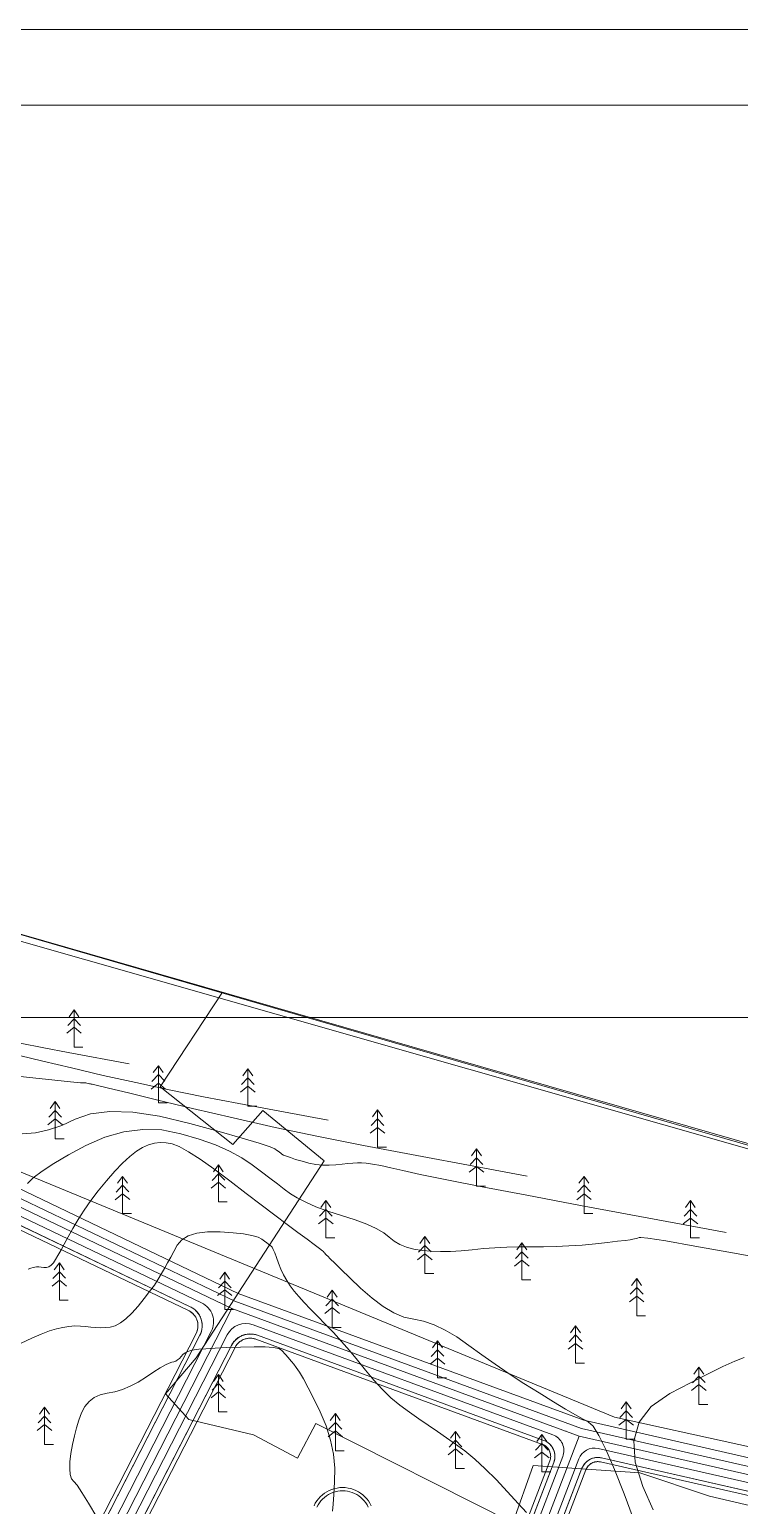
# Model space of a CAD drawing. Header units: metres. Extents: x 532950 to 537618, y 1849954 to 1853119.
# Drawn here: x 534745 to 535082, y 1851976 to 1852676 of the extents above; entities that cross this region are included whole.
import ezdxf

# ---------------------------------------------------------------- set-up
doc = ezdxf.new("R2010")
doc.units = ezdxf.units.M
doc.header["$LTSCALE"] = 3.1
for name, color, linetype, lineweight in [('11', 7, 'Continuous', 13), ('12', 7, 'Continuous', 13), ('16', 7, 'Continuous', 13), ('36', 7, 'Continuous', 13), ('46', 7, 'Continuous', 13), ('48', 7, 'Continuous', 13), ('52', 7, 'Continuous', 13), ('53', 7, 'Continuous', 13), ('55', 7, 'Continuous', 13), ('58', 7, 'Continuous', 13), ('59', 7, 'Continuous', 13), ('60', 7, 'Continuous', 13), ('9', 7, 'Continuous', 13)]:
    doc.layers.add(name, color=color, linetype=linetype, lineweight=lineweight)

msp = doc.modelspace()

# ---------------------------------------------------------------- linework, layer by layer
at = {"layer": '11'}
for points in [[(534673.58, 1852149.44), (534840.88, 1852069.38), (535005.66, 1852008.89), (535228.24, 1851958.25)], [(534840.88, 1852069.34), (534783.85, 1851957.97), (534685.19, 1851772.77)], [(535005.66, 1852008.89), (534946.4, 1851854.3), (534901.55, 1851730.15)]]:
    msp.add_lwpolyline(points, dxfattribs=at)
at = {"layer": '12'}
for points in [[(535213.91, 1851951.51), (535015.83, 1851996.58), (535015.3, 1851996.67), (535014.77, 1851996.72), (535014.23, 1851996.72), (535013.7, 1851996.67), (535013.17, 1851996.58), (535012.66, 1851996.44), (535012.15, 1851996.25), (535011.67, 1851996.02), (535011.21, 1851995.75), (535010.78, 1851995.43), (535010.37, 1851995.08), (535010, 1851994.7), (535009.66, 1851994.28), (535009.37, 1851993.83), (535009.11, 1851993.37), (535008.9, 1851992.87), (534954.6, 1851851.25)], [(535213.91, 1851951.51), (535015.83, 1851996.58), (535015.54, 1851996.64), (535015.25, 1851996.68), (535014.95, 1851996.71), (535014.66, 1851996.72), (535014.36, 1851996.72), (535014.07, 1851996.71), (535013.77, 1851996.68), (535013.48, 1851996.64), (535013.19, 1851996.58), (535012.9, 1851996.51), (535012.62, 1851996.43), (535012.34, 1851996.33), (535012.07, 1851996.21), (535011.8, 1851996.09), (535011.54, 1851995.95), (535011.29, 1851995.8), (535011.04, 1851995.63), (535010.81, 1851995.46), (535010.58, 1851995.27), (535010.36, 1851995.07), (535010.15, 1851994.86), (535009.95, 1851994.64), (535009.76, 1851994.41), (535009.59, 1851994.18), (535009.42, 1851993.93), (535009.27, 1851993.68), (535009.13, 1851993.41), (535009.01, 1851993.15), (535008.9, 1851992.87), (534954.6, 1851851.25)]]:
    msp.add_lwpolyline(points, dxfattribs=at)
at = {"layer": '16'}
msp.add_line((536153.25, 1852207.45), (534427.56, 1852207.45), dxfattribs=at)
at = {"layer": '36'}
for points in [[(534680.68, 1852135.23), (534820.24, 1852068.45), (534820.87, 1852068.11), (534821.46, 1852067.72), (534822.02, 1852067.28), (534822.54, 1852066.8), (534823.01, 1852066.27), (534823.43, 1852065.7), (534823.8, 1852065.09), (534824.11, 1852064.45), (534824.37, 1852063.79), (534824.57, 1852063.11), (534824.7, 1852062.41), (534824.77, 1852061.71), (534824.79, 1852061), (534824.73, 1852060.29), (534824.62, 1852059.59), (534824.44, 1852058.9), (534824.2, 1852058.23), (534823.91, 1852057.58), (534770.55, 1851953.4)], [(534680.68, 1852135.23), (534820.24, 1852068.45), (534820.63, 1852068.25), (534821.01, 1852068.02), (534821.38, 1852067.78), (534821.74, 1852067.52), (534822.07, 1852067.24), (534822.4, 1852066.94), (534822.7, 1852066.62), (534822.99, 1852066.29), (534823.26, 1852065.94), (534823.51, 1852065.57), (534823.74, 1852065.2), (534823.95, 1852064.81), (534824.13, 1852064.41), (534824.3, 1852064), (534824.44, 1852063.58), (534824.55, 1852063.16), (534824.65, 1852062.73), (534824.72, 1852062.29), (534824.76, 1852061.85), (534824.79, 1852061.41), (534824.78, 1852060.97), (534824.76, 1852060.53), (534824.71, 1852060.09), (534824.63, 1852059.66), (534824.53, 1852059.23), (534824.41, 1852058.81), (534824.27, 1852058.39), (534824.1, 1852057.98), (534823.91, 1852057.58), (534770.55, 1851953.4)], [(534788.1, 1851944.89), (534842.42, 1852050.94), (534842.75, 1852051.53), (534843.14, 1852052.1), (534843.57, 1852052.62), (534844.05, 1852053.11), (534844.56, 1852053.56), (534845.11, 1852053.96), (534845.7, 1852054.31), (534846.31, 1852054.61), (534846.94, 1852054.86), (534847.6, 1852055.06), (534848.26, 1852055.19), (534848.94, 1852055.27), (534849.62, 1852055.29), (534850.3, 1852055.26), (534850.98, 1852055.16), (534851.64, 1852055.01), (534852.29, 1852054.8), (534988.25, 1852004.9), (534988.73, 1852004.69), (534989.2, 1852004.45), (534989.64, 1852004.16), (534990.06, 1852003.84), (534990.45, 1852003.48), (534990.8, 1852003.09), (534991.12, 1852002.66), (534991.4, 1852002.22), (534991.64, 1852001.75), (534991.84, 1852001.26), (534991.99, 1852000.75), (534992.1, 1852000.23), (534992.16, 1851999.71), (534992.18, 1851999.18), (534992.15, 1851998.65), (534992.07, 1851998.13), (534991.95, 1851997.62), (534991.78, 1851997.12), (534948.41, 1851883.98)], [(534788.1, 1851944.89), (534842.42, 1852050.94), (534842.61, 1852051.29), (534842.82, 1852051.63), (534843.04, 1852051.96), (534843.28, 1852052.28), (534843.54, 1852052.59), (534843.81, 1852052.88), (534844.1, 1852053.16), (534844.4, 1852053.43), (534844.71, 1852053.67), (534845.03, 1852053.91), (534845.37, 1852054.12), (534845.72, 1852054.32), (534846.07, 1852054.51), (534846.44, 1852054.67), (534846.81, 1852054.82), (534847.19, 1852054.94), (534847.57, 1852055.05), (534847.96, 1852055.14), (534848.36, 1852055.21), (534848.75, 1852055.26), (534849.15, 1852055.29), (534849.55, 1852055.29), (534849.95, 1852055.28), (534850.35, 1852055.25), (534850.75, 1852055.2), (534851.14, 1852055.13), (534851.53, 1852055.04), (534851.91, 1852054.93), (534852.29, 1852054.8), (534988.25, 1852004.9), (534988.55, 1852004.78), (534988.85, 1852004.64), (534989.14, 1852004.48), (534989.42, 1852004.31), (534989.69, 1852004.13), (534989.95, 1852003.93), (534990.2, 1852003.72), (534990.44, 1852003.49), (534990.66, 1852003.25), (534990.87, 1852003), (534991.07, 1852002.74), (534991.25, 1852002.47), (534991.42, 1852002.19), (534991.57, 1852001.89), (534991.71, 1852001.6), (534991.83, 1852001.29), (534991.93, 1852000.98), (534992.01, 1852000.66), (534992.08, 1852000.34), (534992.13, 1852000.02), (534992.16, 1851999.69), (534992.18, 1851999.36), (534992.17, 1851999.04), (534992.15, 1851998.71), (534992.11, 1851998.38), (534992.06, 1851998.06), (534991.98, 1851997.74), (534991.89, 1851997.43), (534991.78, 1851997.12), (534948.41, 1851883.98)]]:
    msp.add_lwpolyline(points, dxfattribs=at)
at = {"layer": '46'}
for points in [[(534741.15, 1852246.88), (535274.87, 1852093.21)], [(535229.05, 1851966.01), (535007.87, 1852016.34), (534843.9, 1852076.53), (534677.13, 1852156.33)]]:
    msp.add_lwpolyline(points, dxfattribs=at)
at = {"layer": '48'}
msp.add_lwpolyline([(536135.62, 1851789.72), (535515.37, 1851926.72), (535258.5, 1851965.9), (535022.43, 1852017.88), (534680.95, 1852158.73), (534430.5, 1852265), (534355.97, 1852086.4), (534346.16, 1851984.65), (534462.32, 1851750.84), (534498.61, 1851623.52), (534531.7, 1851526.54), (534597.02, 1851432.26), (534785.89, 1851296.54), (534919.77, 1851224.01), (534977.2, 1851164.91), (535024.78, 1851103.67), (535103, 1851049.67), (535187.68, 1851009.38), (535275.9, 1851002), (535384.77, 1851022.15), (535615.71, 1851282.83), (535719.74, 1851373.89), (535864.1, 1851423.04), (536000.85, 1851463.59)], dxfattribs=at)
at = {"layer": '52'}
for p, q in [((534842.34, 1852072.84), (534675.38, 1852152.73)), ((534681.08, 1852141.69), (534826.54, 1852072.09)), ((534842.34, 1852072.84), (535006.73, 1852012.49)), ((534837.55, 1852071.05), (534837.52, 1852070.99)), ((534993.18, 1852009.48), (534851.04, 1852061.66)), ((534838.69, 1852056.83), (534787.17, 1851956.23)), ((535014.76, 1852002.97), (535217.93, 1851956.75)), ((534952.45, 1851880.54), (534997.9, 1851999.1)), ((534981.86, 1851936.32), (535005.52, 1851998.04))]:
    msp.add_line(p, q, dxfattribs=at)
for points in [[(534831.12, 1852058.51), (534780.52, 1851959.7), (534774.69, 1851948.75)], [(535006.73, 1852012.49), (535220.37, 1851963.89)]]:
    msp.add_lwpolyline(points, dxfattribs=at)
for centre, radius, start, end in [((534822.22, 1852063.07), 10, 332.88111, 64.42837), ((534847.59, 1852052.27), 10, 69.84183, 152.88111), ((534990.43, 1852001.97), 8, 339.02554, 69.84183), ((535012.99, 1851995.17), 8, 77.18242, 159.02553)]:
    msp.add_arc(centre, radius, start, end, dxfattribs=at)
at = {"layer": '53'}
for p, q in [((534821.11, 1852070.25), (534681.54, 1852137.04)), ((534834.88, 1852072.42), (534834.81, 1852072.29)), ((534772.33, 1851952.49), (534825.69, 1852056.67)), ((534840.64, 1852051.85), (534786.32, 1851945.8)), ((534988.93, 1852006.77), (534852.98, 1852056.68)), ((534999.36, 1852011.3), (534999.33, 1852011.22)), ((534950.27, 1851883.26), (534993.65, 1851996.4)), ((535016.27, 1851998.53), (535214.36, 1851953.46)), ((534985.55, 1851937.56), (535007.03, 1851993.59))]:
    msp.add_line(p, q, dxfattribs=at)
for points in [[(534677.13, 1852156.33), (534843.9, 1852076.53), (535007.87, 1852016.34), (535229.05, 1851966.01)], [(534681.54, 1852137.04), (534821.11, 1852070.25), (534821.6, 1852070), (534822.07, 1852069.72), (534822.53, 1852069.42), (534822.97, 1852069.09), (534823.4, 1852068.74), (534823.8, 1852068.36), (534824.18, 1852067.97), (534824.54, 1852067.55), (534824.88, 1852067.11), (534825.19, 1852066.66), (534825.47, 1852066.19), (534825.73, 1852065.7), (534825.97, 1852065.2), (534826.17, 1852064.69), (534826.35, 1852064.17), (534826.5, 1852063.64), (534826.61, 1852063.1), (534826.7, 1852062.56), (534826.76, 1852062.01), (534826.79, 1852061.46), (534826.78, 1852060.91), (534826.75, 1852060.36), (534826.69, 1852059.81), (534826.59, 1852059.27), (534826.47, 1852058.73), (534826.32, 1852058.2), (534826.14, 1852057.68), (534825.93, 1852057.17), (534825.69, 1852056.67), (534772.33, 1851952.49)], [(534786.32, 1851945.8), (534840.64, 1852051.85), (534840.87, 1852052.29), (534841.13, 1852052.72), (534841.42, 1852053.13), (534841.72, 1852053.53), (534842.04, 1852053.91), (534842.38, 1852054.28), (534842.74, 1852054.63), (534843.11, 1852054.96), (534843.5, 1852055.27), (534843.91, 1852055.56), (534844.33, 1852055.83), (534844.76, 1852056.08), (534845.21, 1852056.31), (534845.66, 1852056.51), (534846.13, 1852056.7), (534846.6, 1852056.85), (534847.08, 1852056.99), (534847.57, 1852057.1), (534848.06, 1852057.19), (534848.56, 1852057.25), (534849.06, 1852057.28), (534849.56, 1852057.29), (534850.06, 1852057.28), (534850.55, 1852057.24), (534851.05, 1852057.18), (534851.54, 1852057.09), (534852.03, 1852056.98), (534852.51, 1852056.84), (534852.98, 1852056.68), (534988.93, 1852006.77), (534989.34, 1852006.61), (534989.74, 1852006.43), (534990.12, 1852006.22), (534990.5, 1852006), (534990.86, 1852005.75), (534991.21, 1852005.49), (534991.54, 1852005.2), (534991.86, 1852004.9), (534992.15, 1852004.58), (534992.44, 1852004.25), (534992.7, 1852003.9), (534992.94, 1852003.53), (534993.17, 1852003.16), (534993.37, 1852002.77), (534993.55, 1852002.37), (534993.71, 1852001.97), (534993.84, 1852001.55), (534993.96, 1852001.13), (534994.05, 1852000.7), (534994.11, 1852000.27), (534994.16, 1851999.83), (534994.18, 1851999.4), (534994.17, 1851998.96), (534994.14, 1851998.52), (534994.09, 1851998.09), (534994.01, 1851997.66), (534993.92, 1851997.23), (534993.79, 1851996.81), (534993.65, 1851996.4), (534950.27, 1851883.26)]]:
    msp.add_lwpolyline(points, dxfattribs=at)
for centre, radius, start, end in [((534816.79, 1852061.23), 10, 332.88111, 64.42837), ((534849.54, 1852047.29), 10, 69.84183, 152.88111), ((534986.18, 1851999.26), 8, 339.02554, 69.84183), ((535014.5, 1851990.73), 8, 77.18242, 159.02553)]:
    msp.add_arc(centre, radius, start, end, dxfattribs=at)
at = {"layer": '55'}
for p, q in [((534762.96, 1852203.65), (534766.02, 1852206.85)), ((534766.02, 1852211.09), (534766.02, 1852193.42)), ((534769, 1852203.71), (534766.02, 1852206.85)), ((534762.54, 1852200.02), (534766.02, 1852202.8)), ((534769.43, 1852200.03), (534766.02, 1852202.8)), ((534766.02, 1852193.42), (534770.22, 1852193.42)), ((534806.02, 1852184.59), (534806.02, 1852166.92)), ((534802.96, 1852177.15), (534806.02, 1852180.35)), ((534809, 1852177.21), (534806.02, 1852180.35)), ((534845.46, 1852175.65), (534848.52, 1852178.85)), ((534848.52, 1852183.09), (534848.52, 1852165.42)), ((534851.5, 1852175.71), (534848.52, 1852178.85)), ((534802.54, 1852173.52), (534806.02, 1852176.3)), ((534809.43, 1852173.53), (534806.02, 1852176.3)), ((534845.04, 1852172.02), (534848.52, 1852174.8)), ((534851.93, 1852172.03), (534848.52, 1852174.8)), ((534757.02, 1852167.59), (534757.02, 1852149.92)), ((534806.02, 1852166.92), (534810.22, 1852166.92)), ((534848.52, 1852165.42), (534852.72, 1852165.42)), ((534910.02, 1852163.59), (534910.02, 1852145.92)), ((534753.54, 1852156.52), (534757.02, 1852159.3)), ((534753.96, 1852160.15), (534757.02, 1852163.35)), ((534760, 1852160.21), (534757.02, 1852163.35)), ((534760.43, 1852156.53), (534757.02, 1852159.3)), ((534906.96, 1852156.15), (534910.02, 1852159.35)), ((534913, 1852156.21), (534910.02, 1852159.35)), ((534757.02, 1852149.92), (534761.22, 1852149.92)), ((534906.54, 1852152.52), (534910.02, 1852155.3)), ((534913.43, 1852152.53), (534910.02, 1852155.3)), ((534910.02, 1852145.92), (534914.22, 1852145.92)), ((534957.02, 1852145.09), (534957.02, 1852127.42)), ((534834.52, 1852137.59), (534834.52, 1852119.92)), ((534953.54, 1852134.02), (534957.02, 1852136.8)), ((534953.96, 1852137.65), (534957.02, 1852140.85)), ((534960, 1852137.71), (534957.02, 1852140.85)), ((534960.43, 1852134.03), (534957.02, 1852136.8)), ((534789.02, 1852132.09), (534789.02, 1852114.42)), ((534831.04, 1852126.52), (534834.52, 1852129.3)), ((534831.46, 1852130.15), (534834.52, 1852133.35)), ((534837.5, 1852130.21), (534834.52, 1852133.35)), ((534837.93, 1852126.53), (534834.52, 1852129.3)), ((535008.02, 1852132.09), (535008.02, 1852114.42)), ((534785.54, 1852121.02), (534789.02, 1852123.8)), ((534785.96, 1852124.65), (534789.02, 1852127.85)), ((534792, 1852124.71), (534789.02, 1852127.85)), ((534792.43, 1852121.03), (534789.02, 1852123.8)), ((534957.02, 1852127.42), (534961.22, 1852127.42)), ((535004.54, 1852121.02), (535008.02, 1852123.8)), ((535004.96, 1852124.65), (535008.02, 1852127.85)), ((535011, 1852124.71), (535008.02, 1852127.85)), ((535011.43, 1852121.03), (535008.02, 1852123.8)), ((534834.52, 1852119.92), (534838.72, 1852119.92)), ((534882.46, 1852113.15), (534885.52, 1852116.35)), ((534885.52, 1852120.59), (534885.52, 1852102.92)), ((534888.5, 1852113.21), (534885.52, 1852116.35)), ((535055.46, 1852113.15), (535058.52, 1852116.35)), ((535058.52, 1852120.59), (535058.52, 1852102.92)), ((535061.5, 1852113.21), (535058.52, 1852116.35)), ((534789.02, 1852114.42), (534793.22, 1852114.42)), ((534882.04, 1852109.52), (534885.52, 1852112.3)), ((534888.93, 1852109.53), (534885.52, 1852112.3)), ((535008.02, 1852114.42), (535012.22, 1852114.42)), ((535055.04, 1852109.52), (535058.52, 1852112.3)), ((535061.93, 1852109.53), (535058.52, 1852112.3)), ((534885.52, 1852102.92), (534889.72, 1852102.92)), ((534932.52, 1852103.59), (534932.52, 1852085.92)), ((534978.52, 1852100.59), (534978.52, 1852082.92)), ((535058.52, 1852102.92), (535062.72, 1852102.92)), ((534929.04, 1852092.52), (534932.52, 1852095.3)), ((534929.46, 1852096.15), (534932.52, 1852099.35)), ((534935.5, 1852096.21), (534932.52, 1852099.35)), ((534935.93, 1852092.53), (534932.52, 1852095.3)), ((534975.46, 1852093.15), (534978.52, 1852096.35)), ((534981.5, 1852093.21), (534978.52, 1852096.35)), ((534755.96, 1852083.65), (534759.02, 1852086.85)), ((534759.02, 1852091.09), (534759.02, 1852073.42)), ((534762, 1852083.71), (534759.02, 1852086.85)), ((534837.52, 1852086.59), (534837.52, 1852068.92)), ((534975.04, 1852089.52), (534978.52, 1852092.3)), ((534981.93, 1852089.53), (534978.52, 1852092.3)), ((534755.54, 1852080.02), (534759.02, 1852082.8)), ((534762.43, 1852080.03), (534759.02, 1852082.8)), ((534834.46, 1852079.15), (534837.52, 1852082.35)), ((534840.5, 1852079.21), (534837.52, 1852082.35)), ((534932.52, 1852085.92), (534936.72, 1852085.92)), ((534978.52, 1852082.92), (534982.72, 1852082.92)), ((535033.02, 1852083.59), (535033.02, 1852065.92)), ((534759.02, 1852073.42), (534763.22, 1852073.42)), ((534834.04, 1852075.52), (534837.52, 1852078.3)), ((534840.93, 1852075.53), (534837.52, 1852078.3)), ((534885.46, 1852070.65), (534888.52, 1852073.85)), ((534888.52, 1852078.09), (534888.52, 1852060.42)), ((534891.5, 1852070.71), (534888.52, 1852073.85)), ((535029.54, 1852072.52), (535033.02, 1852075.3)), ((535029.96, 1852076.15), (535033.02, 1852079.35)), ((535036, 1852076.21), (535033.02, 1852079.35)), ((535036.43, 1852072.53), (535033.02, 1852075.3)), ((534837.52, 1852068.92), (534841.72, 1852068.92)), ((534885.04, 1852067.02), (534888.52, 1852069.8)), ((534891.93, 1852067.03), (534888.52, 1852069.8)), ((535033.02, 1852065.92), (535037.22, 1852065.92)), ((534888.52, 1852060.42), (534892.72, 1852060.42)), ((535004.02, 1852061.09), (535004.02, 1852043.42)), ((534938.52, 1852054.09), (534938.52, 1852036.42)), ((535000.54, 1852050.02), (535004.02, 1852052.8)), ((535000.96, 1852053.65), (535004.02, 1852056.85)), ((535007, 1852053.71), (535004.02, 1852056.85)), ((535007.43, 1852050.03), (535004.02, 1852052.8)), ((534935.04, 1852043.02), (534938.52, 1852045.8)), ((534935.46, 1852046.65), (534938.52, 1852049.85)), ((534941.5, 1852046.71), (534938.52, 1852049.85)), ((534941.93, 1852043.03), (534938.52, 1852045.8)), ((534834.52, 1852038.09), (534834.52, 1852020.42)), ((535004.02, 1852043.42), (535008.22, 1852043.42)), ((535062.52, 1852041.59), (535062.52, 1852023.92)), ((534831.46, 1852030.65), (534834.52, 1852033.85)), ((534837.5, 1852030.71), (534834.52, 1852033.85)), ((534938.52, 1852036.42), (534942.72, 1852036.42)), ((535059.04, 1852030.52), (535062.52, 1852033.3)), ((535059.46, 1852034.15), (535062.52, 1852037.35)), ((535065.5, 1852034.21), (535062.52, 1852037.35)), ((535065.93, 1852030.53), (535062.52, 1852033.3)), ((534831.04, 1852027.02), (534834.52, 1852029.8)), ((534837.93, 1852027.03), (534834.52, 1852029.8)), ((535028.02, 1852025.09), (535028.02, 1852007.42)), ((535062.52, 1852023.92), (535066.72, 1852023.92)), ((534748.96, 1852015.15), (534752.02, 1852018.35)), ((534752.02, 1852022.59), (534752.02, 1852004.92)), ((534755, 1852015.21), (534752.02, 1852018.35)), ((534834.52, 1852020.42), (534838.72, 1852020.42)), ((534890.02, 1852019.59), (534890.02, 1852001.92)), ((535024.54, 1852014.02), (535028.02, 1852016.8)), ((535024.96, 1852017.65), (535028.02, 1852020.85)), ((535031, 1852017.71), (535028.02, 1852020.85)), ((535031.43, 1852014.03), (535028.02, 1852016.8)), ((534748.54, 1852011.52), (534752.02, 1852014.3)), ((534755.43, 1852011.53), (534752.02, 1852014.3)), ((534886.54, 1852008.52), (534890.02, 1852011.3)), ((534886.96, 1852012.15), (534890.02, 1852015.35)), ((534893, 1852012.21), (534890.02, 1852015.35)), ((534893.43, 1852008.53), (534890.02, 1852011.3)), ((534947.02, 1852011.09), (534947.02, 1851993.42)), ((534988.02, 1852009.59), (534988.02, 1851991.92)), ((534752.02, 1852004.92), (534756.22, 1852004.92)), ((534943.54, 1852000.02), (534947.02, 1852002.8)), ((534943.96, 1852003.65), (534947.02, 1852006.85)), ((534950, 1852003.71), (534947.02, 1852006.85)), ((534950.43, 1852000.03), (534947.02, 1852002.8)), ((534984.96, 1852002.15), (534988.02, 1852005.35)), ((534991, 1852002.21), (534988.02, 1852005.35)), ((535028.02, 1852007.42), (535032.22, 1852007.42)), ((534890.02, 1852001.92), (534894.22, 1852001.92)), ((534984.54, 1851998.52), (534988.02, 1852001.3)), ((534991.43, 1851998.53), (534988.02, 1852001.3)), ((534947.02, 1851993.42), (534951.22, 1851993.42)), ((534988.02, 1851991.92), (534992.22, 1851991.92))]:
    msp.add_line(p, q, dxfattribs=at)
msp.add_lwpolyline([(534435.03, 1852302.36), (534325.72, 1852049.19), (534353.84, 1851932.14), (534451.76, 1851760.49), (534494.46, 1851609.32), (534521.83, 1851454.43), (534874.06, 1851297.73), (534980.01, 1851227.29), (535025.25, 1851130.42), (535137.96, 1851046.53), (535351.9, 1851022.3), (535580.64, 1851242.44), (535635.18, 1851288.02), (535713.41, 1851370.26), (536002.4, 1851411.83), (536158.14, 1851571.22), (536125.75, 1851798.92), (536134.25, 1851845.92), (534499.31, 1852312.5)], close=True, dxfattribs=at)
for points in [[(534650.15, 1852213.19), (534653.66, 1852212.65), (534657.49, 1852212.08), (534661.65, 1852211.48), (534666.13, 1852210.85), (534670.93, 1852210.2), (534676.41, 1852209.36), (534682.93, 1852208.15), (534690.48, 1852206.6), (534699.07, 1852204.68), (534708.7, 1852202.4), (534718.99, 1852199.98), (534729.58, 1852197.62), (534740.46, 1852195.31), (534751.64, 1852193.06), (534763.11, 1852190.87), (534792.16, 1852185.46)], [(535115.67, 1851969.09), (535067.53, 1851980.29), (535034.46, 1851991.48), (534983.89, 1851994.89), (534974.16, 1851967.63), (534880.8, 1852014.85), (534872.04, 1851998.3), (534851.13, 1852009.5), (534820.5, 1852016.8), (534809.31, 1852028.97), (534823.9, 1852046.01), (534884.69, 1852139.48), (534855.52, 1852163.33), (534841.41, 1852147.27), (534806.89, 1852174.53), (534836.37, 1852219.48)], [(534762.96, 1852203.65), (534766.02, 1852206.85), (534769, 1852203.71)], [(534763.59, 1852207.8), (534766.02, 1852211.09), (534768.29, 1852207.8)], [(534763.59, 1852207.8), (534766.02, 1852211.09), (534768.29, 1852207.8)], [(534770.22, 1852193.42), (534766.02, 1852193.42), (534766.02, 1852211.09)], [(534762.54, 1852200.02), (534766.02, 1852202.8), (534769.43, 1852200.03)], [(534740.08, 1852189.39), (534751.18, 1852186.78), (534764.75, 1852183.53), (534779.78, 1852179.99), (534795.24, 1852176.54), (534811.12, 1852173.17), (534827.44, 1852169.88), (534844.19, 1852166.68), (534886.61, 1852158.79)], [(534803.59, 1852181.3), (534806.02, 1852184.59), (534808.29, 1852181.3)], [(534803.59, 1852181.3), (534806.02, 1852184.59), (534808.29, 1852181.3)], [(534810.22, 1852166.92), (534806.02, 1852166.92), (534806.02, 1852184.59)], [(534981.06, 1852132.12), (534903.3, 1852146.69), (534882, 1852150.97), (534861.38, 1852155.34), (534841.42, 1852159.79), (534822.14, 1852164.33), (534805.09, 1852168.45), (534791.8, 1852171.65), (534782.28, 1852173.94), (534776.53, 1852175.32), (534774.54, 1852175.77), (534774.39, 1852175.79), (534774.13, 1852175.84), (534773.76, 1852175.93), (534773.28, 1852176.05), (534772.7, 1852176.2), (534772.1, 1852176.35), (534771.6, 1852176.44), (534771.18, 1852176.48), (534770.86, 1852176.46), (534770.62, 1852176.39), (534768.97, 1852176.46), (534764.37, 1852176.89), (534756.85, 1852177.66), (534746.39, 1852178.79), (534732.99, 1852180.26)], [(534802.96, 1852177.15), (534806.02, 1852180.35), (534809, 1852177.21)], [(534845.46, 1852175.65), (534848.52, 1852178.85), (534851.5, 1852175.71)], [(534846.09, 1852179.8), (534848.52, 1852183.09), (534850.79, 1852179.8)], [(534846.09, 1852179.8), (534848.52, 1852183.09), (534850.79, 1852179.8)], [(534852.72, 1852165.42), (534848.52, 1852165.42), (534848.52, 1852183.09)], [(534802.54, 1852173.52), (534806.02, 1852176.3), (534809.43, 1852173.53)], [(534845.04, 1852172.02), (534848.52, 1852174.8), (534851.93, 1852172.03)], [(534754.59, 1852164.3), (534757.02, 1852167.59), (534759.29, 1852164.3)], [(534754.59, 1852164.3), (534757.02, 1852167.59), (534759.29, 1852164.3)], [(534761.22, 1852149.92), (534757.02, 1852149.92), (534757.02, 1852167.59)], [(534907.59, 1852160.3), (534910.02, 1852163.59), (534912.29, 1852160.3)], [(534907.59, 1852160.3), (534910.02, 1852163.59), (534912.29, 1852160.3)], [(534914.22, 1852145.92), (534910.02, 1852145.92), (534910.02, 1852163.59)], [(534741.37, 1852152.26), (534747.61, 1852152.79), (534753.88, 1852154.12), (534760.21, 1852156.26), (534766.57, 1852159.2), (534773.86, 1852161.79), (534782.94, 1852162.89), (534793.8, 1852162.48), (534806.46, 1852160.58), (534820.9, 1852157.17), (534834.78, 1852153.37), (534845.77, 1852150.27), (534853.85, 1852147.87), (534859.03, 1852146.17), (534861.31, 1852145.18), (534862.1, 1852144.57), (534862.84, 1852144.01), (534863.51, 1852143.5), (534864.12, 1852143.05), (534864.66, 1852142.64), (534865.45, 1852142.21), (534866.8, 1852141.64), (534868.7, 1852140.96), (534871.15, 1852140.15), (534874.16, 1852139.22), (534877.43, 1852138.37), (534880.66, 1852137.78), (534883.87, 1852137.45), (534887.04, 1852137.4), (534890.18, 1852137.61), (534893.17, 1852137.92), (534895.89, 1852138.17), (534898.33, 1852138.35), (534900.51, 1852138.46), (534902.4, 1852138.5), (534904.6, 1852138.37), (534907.65, 1852137.93), (534911.58, 1852137.2), (534916.36, 1852136.18), (534922.01, 1852134.85), (534930.25, 1852133.02), (534942.81, 1852130.44), (534959.68, 1852127.14), (534980.86, 1852123.09), (535006.36, 1852118.32), (535075.5, 1852105.45)], [(534753.54, 1852156.52), (534757.02, 1852159.3), (534760.43, 1852156.53)], [(534753.96, 1852160.15), (534757.02, 1852163.35), (534760, 1852160.21)], [(534906.96, 1852156.15), (534910.02, 1852159.35), (534913, 1852156.21)], [(534743.86, 1852128.73), (534746.65, 1852131.45), (534750.82, 1852134.62), (534756.36, 1852138.22), (534763.28, 1852142.26), (534771.57, 1852146.74), (534780.56, 1852150.72), (534789.57, 1852153.27), (534798.6, 1852154.39), (534807.65, 1852154.08), (534816.71, 1852152.33), (534825.33, 1852149.77), (534833.03, 1852147.02), (534839.8, 1852144.07), (534845.65, 1852140.92), (534850.58, 1852137.57), (534854.88, 1852134.26), (534858.84, 1852131.24), (534862.46, 1852128.5), (534865.75, 1852126.04), (534868.7, 1852123.86), (534871.89, 1852121.82), (534875.91, 1852119.77), (534880.76, 1852117.7), (534886.43, 1852115.63), (534892.94, 1852113.55), (534899.38, 1852111.46), (534904.85, 1852109.39), (534909.37, 1852107.33), (534912.92, 1852105.28), (534915.5, 1852103.24), (534917.82, 1852101.36), (534920.54, 1852099.79), (534923.67, 1852098.52), (534927.22, 1852097.56), (534931.17, 1852096.91)], [(534906.54, 1852152.52), (534910.02, 1852155.3), (534913.43, 1852152.53)], [(534886.4, 1852094.15), (534885.81, 1852094.75), (534885.33, 1852095.23), (534884.97, 1852095.6), (534884.73, 1852095.85), (534884.61, 1852095.97), (534884.56, 1852096.05), (534884.51, 1852096.12), (534884.46, 1852096.2), (534884.43, 1852096.28), (534884.39, 1852096.36), (534883.88, 1852096.8), (534882.41, 1852097.92), (534879.98, 1852099.74), (534876.58, 1852102.25), (534872.22, 1852105.45), (534867.05, 1852109.27), (534861.23, 1852113.63), (534854.76, 1852118.53), (534847.63, 1852123.97), (534839.85, 1852129.95), (534832.28, 1852135.66), (534825.76, 1852140.26), (534820.29, 1852143.77), (534815.88, 1852146.18), (534812.53, 1852147.5), (534809.71, 1852148.04), (534806.9, 1852148.14), (534804.09, 1852147.79), (534801.29, 1852147), (534798.5, 1852145.76), (534795.58, 1852143.96), (534792.41, 1852141.49), (534788.98, 1852138.35), (534785.31, 1852134.53), (534781.38, 1852130.04), (534777.49, 1852125.28), (534773.95, 1852120.63), (534770.76, 1852116.09), (534767.91, 1852111.68), (534765.4, 1852107.38), (534763.2, 1852103.39), (534761.29, 1852099.92), (534759.65, 1852096.95), (534758.28, 1852094.5), (534757.2, 1852092.56), (534756.22, 1852091.06), (534755.17, 1852089.94), (534754.05, 1852089.19), (534752.87, 1852088.83), (534751.61, 1852088.84), (534750.38, 1852089), (534749.25, 1852089.09), (534748.23, 1852089.09), (534747.31, 1852089.01), (534746.5, 1852088.85), (534745.55, 1852088.54), (534744.22, 1852087.99)], [(534954.59, 1852141.8), (534957.02, 1852145.09), (534959.29, 1852141.8)], [(534954.59, 1852141.8), (534957.02, 1852145.09), (534959.29, 1852141.8)], [(534961.22, 1852127.42), (534957.02, 1852127.42), (534957.02, 1852145.09)], [(534832.09, 1852134.3), (534834.52, 1852137.59), (534836.79, 1852134.3)], [(534832.09, 1852134.3), (534834.52, 1852137.59), (534836.79, 1852134.3)], [(534838.72, 1852119.92), (534834.52, 1852119.92), (534834.52, 1852137.59)], [(534953.54, 1852134.02), (534957.02, 1852136.8), (534960.43, 1852134.03)], [(534953.96, 1852137.65), (534957.02, 1852140.85), (534960, 1852137.71)], [(534786.59, 1852128.8), (534789.02, 1852132.09), (534791.29, 1852128.8)], [(534786.59, 1852128.8), (534789.02, 1852132.09), (534791.29, 1852128.8)], [(534793.22, 1852114.42), (534789.02, 1852114.42), (534789.02, 1852132.09)], [(534831.04, 1852126.52), (534834.52, 1852129.3), (534837.93, 1852126.53)], [(534831.46, 1852130.15), (534834.52, 1852133.35), (534837.5, 1852130.21)], [(535005.59, 1852128.8), (535008.02, 1852132.09), (535010.29, 1852128.8)], [(535005.59, 1852128.8), (535008.02, 1852132.09), (535010.29, 1852128.8)], [(535012.22, 1852114.42), (535008.02, 1852114.42), (535008.02, 1852132.09)], [(534785.54, 1852121.02), (534789.02, 1852123.8), (534792.43, 1852121.03)], [(534785.96, 1852124.65), (534789.02, 1852127.85), (534792, 1852124.71)], [(535004.54, 1852121.02), (535008.02, 1852123.8), (535011.43, 1852121.03)], [(535004.96, 1852124.65), (535008.02, 1852127.85), (535011, 1852124.71)], [(534882.46, 1852113.15), (534885.52, 1852116.35), (534888.5, 1852113.21)], [(534883.09, 1852117.3), (534885.52, 1852120.59), (534887.79, 1852117.3)], [(534883.09, 1852117.3), (534885.52, 1852120.59), (534887.79, 1852117.3)], [(534889.72, 1852102.92), (534885.52, 1852102.92), (534885.52, 1852120.59)], [(535055.46, 1852113.15), (535058.52, 1852116.35), (535061.5, 1852113.21)], [(535056.09, 1852117.3), (535058.52, 1852120.59), (535060.79, 1852117.3)], [(535056.09, 1852117.3), (535058.52, 1852120.59), (535060.79, 1852117.3)], [(535062.72, 1852102.92), (535058.52, 1852102.92), (535058.52, 1852120.59)], [(534882.04, 1852109.52), (534885.52, 1852112.3), (534888.93, 1852109.53)], [(535055.04, 1852109.52), (535058.52, 1852112.3), (535061.93, 1852109.53)], [(534980.77, 1851972.54), (534976.81, 1851976.86), (534971.75, 1851982.38), (534966.27, 1851988.18), (534961.06, 1851993.35), (534956.12, 1851997.88), (534951.46, 1852001.78), (534947.06, 1852005.04), (534942.77, 1852008), (534938.43, 1852011), (534934.04, 1852014.02), (534929.59, 1852017.08), (534925.1, 1852020.17), (534920.65, 1852023.45), (534916.35, 1852027.08), (534912.2, 1852031.07), (534908.19, 1852035.4), (534904.33, 1852040.09), (534900.54, 1852044.85), (534896.72, 1852049.42), (534892.89, 1852053.8), (534889.04, 1852057.98), (534885.17, 1852061.97), (534881.48, 1852065.71), (534878.17, 1852069.15), (534875.23, 1852072.29), (534872.67, 1852075.13), (534870.48, 1852077.67), (534868.58, 1852080.11), (534866.88, 1852082.66), (534865.38, 1852085.32), (534864.07, 1852088.08), (534862.96, 1852090.95), (534862.01, 1852093.61), (534861.19, 1852095.75), (534860.49, 1852097.35), (534859.92, 1852098.43), (534859.46, 1852098.98), (534858.98, 1852099.34), (534858.31, 1852099.85), (534857.44, 1852100.51), (534856.39, 1852101.31), (534855.14, 1852102.27), (534853.28, 1852103.24), (534850.38, 1852104.07), (534846.43, 1852104.77), (534841.43, 1852105.33), (534835.39, 1852105.76), (534829.32, 1852105.79), (534824.25, 1852105.17), (534820.17, 1852103.89), (534817.07, 1852101.95), (534814.97, 1852099.36), (534813.39, 1852096.49), (534811.85, 1852093.71), (534810.36, 1852091.02), (534808.91, 1852088.42), (534807.51, 1852085.92), (534805.96, 1852083.34), (534804.08, 1852080.51), (534801.86, 1852077.44), (534799.3, 1852074.12), (534796.4, 1852070.56), (534793.42, 1852067.21), (534790.61, 1852064.54), (534787.96, 1852062.55), (534785.48, 1852061.24), (534783.17, 1852060.6), (534780.92, 1852060.37), (534778.63, 1852060.28), (534776.29, 1852060.33), (534773.91, 1852060.5), (534771.49, 1852060.82), (534768.98, 1852061.08), (534766.34, 1852061.11), (534763.58, 1852060.9), (534760.69, 1852060.45), (534757.67, 1852059.77), (534754.31, 1852058.75), (534750.39, 1852057.28), (534745.9, 1852055.37), (534740.85, 1852053.02)], [(534930.09, 1852100.3), (534932.52, 1852103.59), (534934.79, 1852100.3)], [(534930.09, 1852100.3), (534932.52, 1852103.59), (534934.79, 1852100.3)], [(534931.17, 1852096.91), (534935.45, 1852096.52), (534939.96, 1852096.36), (534944.7, 1852096.42), (534949.67, 1852096.71), (534954.87, 1852097.22), (534960.24, 1852097.78), (534965.72, 1852098.19), (534971.31, 1852098.47), (534977.01, 1852098.61), (534982.81, 1852098.6), (534988.72, 1852098.61), (534994.74, 1852098.76), (535000.86, 1852099.06), (535007.08, 1852099.51), (535013.4, 1852100.1), (535019.21, 1852100.73), (535023.9, 1852101.26), (535027.46, 1852101.69), (535029.89, 1852102.03), (535031.19, 1852102.28), (535031.93, 1852102.47), (535032.68, 1852102.66), (535033.43, 1852102.83), (535034.19, 1852103), (535034.96, 1852103.15), (535038.31, 1852102.8), (535046.84, 1852101.42), (535060.53, 1852099.02), (535079.39, 1852095.6), (535103.42, 1852091.16)], [(534936.72, 1852085.92), (534932.52, 1852085.92), (534932.52, 1852103.59)], [(534976.09, 1852097.3), (534978.52, 1852100.59), (534980.79, 1852097.3)], [(534976.09, 1852097.3), (534978.52, 1852100.59), (534980.79, 1852097.3)], [(534982.72, 1852082.92), (534978.52, 1852082.92), (534978.52, 1852100.59)], [(535031.39, 1851969.87), (535027, 1851981.44), (535022.45, 1851993.03), (535018.48, 1852002.25), (535015.08, 1852009.09), (535012.26, 1852013.55), (535010.02, 1852015.63), (535007.52, 1852016.88), (535003.94, 1852018.88), (534999.27, 1852021.61), (534993.51, 1852025.09), (534986.67, 1852029.3), (534979.43, 1852033.87), (534972.48, 1852038.4), (534965.82, 1852042.92), (534959.45, 1852047.4), (534953.37, 1852051.86), (534947.58, 1852055.91), (534942.06, 1852059.18), (534936.82, 1852061.68), (534931.86, 1852063.39), (534927.18, 1852064.33), (534922.54, 1852065.35), (534917.69, 1852067.35), (534912.64, 1852070.3), (534907.39, 1852074.22), (534901.94, 1852079.1), (534896.87, 1852083.99), (534892.78, 1852087.94), (534889.68, 1852090.95), (534887.55, 1852093.02), (534886.4, 1852094.15)], [(534929.04, 1852092.52), (534932.52, 1852095.3), (534935.93, 1852092.53)], [(534929.46, 1852096.15), (534932.52, 1852099.35), (534935.5, 1852096.21)], [(534975.46, 1852093.15), (534978.52, 1852096.35), (534981.5, 1852093.21)], [(534755.96, 1852083.65), (534759.02, 1852086.85), (534762, 1852083.71)], [(534756.59, 1852087.8), (534759.02, 1852091.09), (534761.29, 1852087.8)], [(534756.59, 1852087.8), (534759.02, 1852091.09), (534761.29, 1852087.8)], [(534763.22, 1852073.42), (534759.02, 1852073.42), (534759.02, 1852091.09)], [(534835.09, 1852083.3), (534837.52, 1852086.59), (534839.79, 1852083.3)], [(534835.09, 1852083.3), (534837.52, 1852086.59), (534839.79, 1852083.3)], [(534841.72, 1852068.92), (534837.52, 1852068.92), (534837.52, 1852086.59)], [(534975.04, 1852089.52), (534978.52, 1852092.3), (534981.93, 1852089.53)], [(534755.54, 1852080.02), (534759.02, 1852082.8), (534762.43, 1852080.03)], [(534834.46, 1852079.15), (534837.52, 1852082.35), (534840.5, 1852079.21)], [(535030.59, 1852080.3), (535033.02, 1852083.59), (535035.29, 1852080.3)], [(535030.59, 1852080.3), (535033.02, 1852083.59), (535035.29, 1852080.3)], [(535037.22, 1852065.92), (535033.02, 1852065.92), (535033.02, 1852083.59)], [(534834.04, 1852075.52), (534837.52, 1852078.3), (534840.93, 1852075.53)], [(534885.46, 1852070.65), (534888.52, 1852073.85), (534891.5, 1852070.71)], [(534886.09, 1852074.8), (534888.52, 1852078.09), (534890.79, 1852074.8)], [(534886.09, 1852074.8), (534888.52, 1852078.09), (534890.79, 1852074.8)], [(534892.72, 1852060.42), (534888.52, 1852060.42), (534888.52, 1852078.09)], [(535029.54, 1852072.52), (535033.02, 1852075.3), (535036.43, 1852072.53)], [(535029.96, 1852076.15), (535033.02, 1852079.35), (535036, 1852076.21)], [(534885.04, 1852067.02), (534888.52, 1852069.8), (534891.93, 1852067.03)], [(535001.59, 1852057.8), (535004.02, 1852061.09), (535006.29, 1852057.8)], [(535001.59, 1852057.8), (535004.02, 1852061.09), (535006.29, 1852057.8)], [(535008.22, 1852043.42), (535004.02, 1852043.42), (535004.02, 1852061.09)], [(534936.09, 1852050.8), (534938.52, 1852054.09), (534940.79, 1852050.8)], [(534936.09, 1852050.8), (534938.52, 1852054.09), (534940.79, 1852050.8)], [(534942.72, 1852036.42), (534938.52, 1852036.42), (534938.52, 1852054.09)], [(535000.54, 1852050.02), (535004.02, 1852052.8), (535007.43, 1852050.03)], [(535000.96, 1852053.65), (535004.02, 1852056.85), (535007, 1852053.71)], [(534888.69, 1851973.18), (534888.94, 1851976.5), (534889.26, 1851981.13), (534889.65, 1851987.08), (534889.72, 1851993.69), (534889.06, 1852000.33), (534887.69, 1852006.98), (534885.59, 1852013.65), (534882.77, 1852020.33), (534879.77, 1852026.53), (534877.14, 1852031.73), (534874.88, 1852035.94), (534872.98, 1852039.15), (534871.45, 1852041.37), (534870.21, 1852042.97), (534869.15, 1852044.29), (534868.29, 1852045.34), (534867.62, 1852046.12), (534867.15, 1852046.64), (534866.74, 1852047.06), (534866.27, 1852047.57), (534865.74, 1852048.17), (534865.15, 1852048.86), (534864.49, 1852049.63), (534863.16, 1852050.34), (534860.55, 1852050.84), (534856.64, 1852051.13), (534851.45, 1852051.21), (534844.97, 1852051.07), (534838.39, 1852050.83), (534832.9, 1852050.58), (534828.5, 1852050.31), (534825.19, 1852050.04), (534822.98, 1852049.76), (534821.39, 1852049.4), (534819.98, 1852048.91), (534818.74, 1852048.28), (534817.68, 1852047.51), (534816.79, 1852046.61), (534815.97, 1852045.73), (534815.12, 1852045.01), (534814.25, 1852044.47), (534813.34, 1852044.09), (534812.41, 1852043.88), (534811.17, 1852043.5), (534809.34, 1852042.61), (534806.92, 1852041.22), (534803.9, 1852039.33), (534800.29, 1852036.92), (534796.42, 1852034.49), (534792.63, 1852032.49), (534788.91, 1852030.94), (534785.27, 1852029.83), (534781.7, 1852029.16)], [(534935.04, 1852043.02), (534938.52, 1852045.8), (534941.93, 1852043.03)], [(534935.46, 1852046.65), (534938.52, 1852049.85), (534941.5, 1852046.71)], [(535083.96, 1852046.19), (535079.62, 1852044.41), (535073.93, 1852041.81), (535066.89, 1852038.38), (535058.5, 1852034.12), (535048.75, 1852029.04), (535039.9, 1852022.87), (535034.2, 1852015.38), (535031.64, 1852006.57), (535032.22, 1851996.42), (535035.95, 1851984.95), (535040.74, 1851973.87)], [(534832.09, 1852034.8), (534834.52, 1852038.09), (534836.79, 1852034.8)], [(534832.09, 1852034.8), (534834.52, 1852038.09), (534836.79, 1852034.8)], [(534838.72, 1852020.42), (534834.52, 1852020.42), (534834.52, 1852038.09)], [(535060.09, 1852038.3), (535062.52, 1852041.59), (535064.79, 1852038.3)], [(535060.09, 1852038.3), (535062.52, 1852041.59), (535064.79, 1852038.3)], [(535066.72, 1852023.92), (535062.52, 1852023.92), (535062.52, 1852041.59)], [(534831.46, 1852030.65), (534834.52, 1852033.85), (534837.5, 1852030.71)], [(535059.04, 1852030.52), (535062.52, 1852033.3), (535065.93, 1852030.53)], [(535059.46, 1852034.15), (535062.52, 1852037.35), (535065.5, 1852034.21)], [(534781.7, 1852029.16), (534778.4, 1852028.42), (534775.53, 1852027.12), (534773.09, 1852025.25), (534771.1, 1852022.82), (534769.54, 1852019.82), (534768.27, 1852016.42), (534767.14, 1852012.81), (534766.13, 1852008.97), (534765.26, 1852004.92), (534764.52, 1852000.65), (534764.03, 1851996.61), (534763.91, 1851993.25), (534764.17, 1851990.58), (534764.8, 1851988.6), (534765.81, 1851987.29), (534767.39, 1851985.52), (534769.74, 1851982.12), (534772.88, 1851977.09), (534776.79, 1851970.44)], [(534831.04, 1852027.02), (534834.52, 1852029.8), (534837.93, 1852027.03)], [(535025.59, 1852021.8), (535028.02, 1852025.09), (535030.29, 1852021.8)], [(535025.59, 1852021.8), (535028.02, 1852025.09), (535030.29, 1852021.8)], [(535032.22, 1852007.42), (535028.02, 1852007.42), (535028.02, 1852025.09)], [(534748.96, 1852015.15), (534752.02, 1852018.35), (534755, 1852015.21)], [(534749.59, 1852019.3), (534752.02, 1852022.59), (534754.29, 1852019.3)], [(534749.59, 1852019.3), (534752.02, 1852022.59), (534754.29, 1852019.3)], [(534756.22, 1852004.92), (534752.02, 1852004.92), (534752.02, 1852022.59)], [(534887.59, 1852016.3), (534890.02, 1852019.59), (534892.29, 1852016.3)], [(534887.59, 1852016.3), (534890.02, 1852019.59), (534892.29, 1852016.3)], [(534894.22, 1852001.92), (534890.02, 1852001.92), (534890.02, 1852019.59)], [(535024.54, 1852014.02), (535028.02, 1852016.8), (535031.43, 1852014.03)], [(535024.96, 1852017.65), (535028.02, 1852020.85), (535031, 1852017.71)], [(534748.54, 1852011.52), (534752.02, 1852014.3), (534755.43, 1852011.53)], [(534886.54, 1852008.52), (534890.02, 1852011.3), (534893.43, 1852008.53)], [(534886.96, 1852012.15), (534890.02, 1852015.35), (534893, 1852012.21)], [(534944.59, 1852007.8), (534947.02, 1852011.09), (534949.29, 1852007.8)], [(534944.59, 1852007.8), (534947.02, 1852011.09), (534949.29, 1852007.8)], [(534951.22, 1851993.42), (534947.02, 1851993.42), (534947.02, 1852011.09)], [(534985.59, 1852006.3), (534988.02, 1852009.59), (534990.29, 1852006.3)], [(534985.59, 1852006.3), (534988.02, 1852009.59), (534990.29, 1852006.3)], [(534992.22, 1851991.92), (534988.02, 1851991.92), (534988.02, 1852009.59)], [(534943.54, 1852000.02), (534947.02, 1852002.8), (534950.43, 1852000.03)], [(534943.96, 1852003.65), (534947.02, 1852006.85), (534950, 1852003.71)], [(534984.96, 1852002.15), (534988.02, 1852005.35), (534991, 1852002.21)], [(534984.54, 1851998.52), (534988.02, 1852001.3), (534991.43, 1851998.53)]]:
    msp.add_lwpolyline(points, dxfattribs=at)
at = {"layer": '58'}
for points in [[(534499.59, 1852231.92), (534512.09, 1852231.92), (534534.24, 1852234.29), (534535.46, 1852228.09), (534559.86, 1852232.88), (534578.29, 1852231.68), (534587.9, 1852241.29), (534595.51, 1852252.1), (534604.32, 1852265.72), (534610.33, 1852284.53), (534737.23, 1852248.01), (534741.15, 1852246.88), (535274.87, 1852093.21), (535276.96, 1852092.44), (535231.97, 1851970.18)], [(535229.05, 1851966.01), (535007.87, 1852016.34), (534843.9, 1852076.53), (534677.13, 1852156.33)], [(535214.36, 1851953.46), (535016.27, 1851998.53), (535015.89, 1851998.6), (535015.5, 1851998.66), (535015.1, 1851998.7), (535014.71, 1851998.72), (535014.32, 1851998.72), (535013.92, 1851998.71), (535013.53, 1851998.67), (535013.14, 1851998.61), (535012.76, 1851998.53), (535012.37, 1851998.44), (535012, 1851998.32), (535011.62, 1851998.19), (535011.26, 1851998.04), (535010.9, 1851997.87), (535010.56, 1851997.69), (535010.22, 1851997.49), (535009.89, 1851997.27), (535009.57, 1851997.03), (535009.27, 1851996.78), (535008.98, 1851996.52), (535008.7, 1851996.24), (535008.44, 1851995.95), (535008.19, 1851995.64), (535007.95, 1851995.32), (535007.73, 1851995), (535007.53, 1851994.66), (535007.35, 1851994.31), (535007.18, 1851993.95), (535007.03, 1851993.59), (534952.73, 1851851.94)]]:
    msp.add_lwpolyline(points, dxfattribs=at)
at = {"layer": '59'}
for points in [[(537432.41, 1849953.71), (537432.41, 1852676.21), (533348.66, 1852676.21), (533348.66, 1849953.71)], [(533348.66, 1852676.21), (537432.41, 1852676.21), (537432.41, 1849953.71), (533348.66, 1849953.71)], [(533348.66, 1852676.21), (537432.41, 1852676.21), (537432.41, 1849953.71), (533348.66, 1849953.71)], [(533384.63, 1852640.25), (537396.45, 1852640.25), (537396.45, 1849989.67), (533384.63, 1849989.67)], [(533384.63, 1852640.25), (537396.45, 1852640.25), (537396.45, 1849989.67), (533384.63, 1849989.67)]]:
    msp.add_lwpolyline(points, close=True, dxfattribs=at)
at = {"layer": '60'}
msp.add_lwpolyline([(536154.15, 1851837.6), (534610.33, 1852284.53), (534600.32, 1852290.54), (534590.7, 1852288.94), (534492.17, 1852324.08), (534334.23, 1852264.06), (534331.47, 1852261.17), (534130.25, 1851934.92), (533977.25, 1851648.42), (533635.8, 1851349.93), (533873.15, 1850873.11), (533992.13, 1850668.54), (534105.12, 1850436.64), (534145.62, 1850408.51), (534298.25, 1850375.42), (534676.75, 1850366.42), (535302.13, 1850496.65), (535596.71, 1850749.44), (535598.07, 1850750.64), (535665.25, 1850813.42), (535773.25, 1850864.92), (535903.25, 1850946.42)], dxfattribs=at)
at = {"layer": '9'}
for points in [[(534906.97, 1851975.81), (534906.36, 1851976.97), (534905.66, 1851978.07), (534904.87, 1851979.1), (534903.99, 1851980.06), (534903.03, 1851980.94), (534901.99, 1851981.74), (534900.89, 1851982.44), (534899.74, 1851983.04), (534898.53, 1851983.54), (534897.29, 1851983.93), (534896.01, 1851984.21), (534894.72, 1851984.39), (534893.42, 1851984.44), (534892.12, 1851984.39), (534890.82, 1851984.21), (534889.55, 1851983.93), (534888.31, 1851983.54), (534887.1, 1851983.04), (534885.94, 1851982.44), (534884.84, 1851981.74), (534883.81, 1851980.94), (534882.85, 1851980.06), (534881.97, 1851979.1), (534881.17, 1851978.07), (534880.47, 1851976.97), (534879.87, 1851975.81)], [(534905.56, 1851975.16), (534905.02, 1851976.19), (534904.4, 1851977.18), (534903.68, 1851978.11), (534902.89, 1851978.97), (534902.03, 1851979.76), (534901.1, 1851980.47), (534900.12, 1851981.1), (534899.08, 1851981.64), (534898, 1851982.09), (534896.89, 1851982.44), (534895.75, 1851982.69), (534894.59, 1851982.84), (534893.42, 1851982.9), (534892.25, 1851982.84), (534891.09, 1851982.69), (534889.95, 1851982.44), (534888.83, 1851982.09), (534887.75, 1851981.64), (534886.72, 1851981.1), (534885.73, 1851980.47), (534884.8, 1851979.76), (534883.94, 1851978.97), (534883.15, 1851978.11), (534882.44, 1851977.18), (534881.81, 1851976.19), (534881.27, 1851975.16)]]:
    msp.add_lwpolyline(points, dxfattribs=at)

doc.saveas('drawing.dxf')
